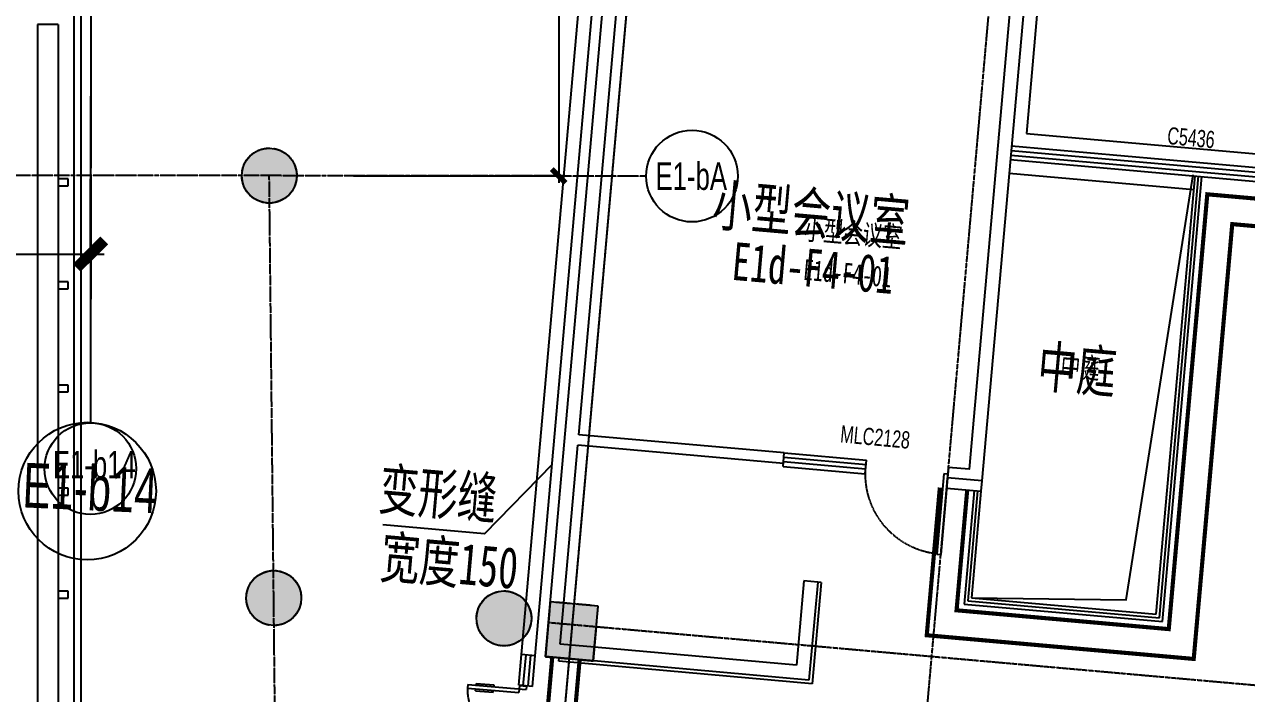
# Model space of a CAD drawing. Header units: millimetres. Extents: x 11669738 to 11859441, y -6222081 to -6069093.
# Drawn here: x 11769752 to 11787536, y -6190913 to -6181179 of the extents above; entities that cross this region are included whole.
import ezdxf
from ezdxf.enums import TextEntityAlignment as Align

# ---------------------------------------------------------------- set-up
doc = ezdxf.new("R2010")
doc.units = ezdxf.units.MM
for name, pattern in [('DASH', [0.35, 0.25, -0.1]), ('E-COLS-F4$0$HIDDEN', [0.375, 0.25, -0.125]), ('E-RG-1F$0$$0$DOTE', [2.42, 2, -0.2, 0.02, -0.2]), ('E2-RI-4F$0$DASH', [0.35, 0.25, -0.1]), ('XRE2$0$HIDDEN', [0.375, 0.25, -0.125])]:
    doc.linetypes.add(name, pattern=pattern)
for name, color, linetype in [('A—墙体', 7, 'Continuous'), ('A—文字索引', 40, 'Continuous'), ('A—楼梯、电梯、栏杆', 50, 'Continuous'), ('A—轴线、尺寸', 1, 'Continuous'), ('A—门窗', 135, 'Continuous'), ('E-COLS-F4$0$0S-COLS-HATCH', 8, 'Continuous'), ('E-COLS-F4$0$0S-COLS-I', 90, 'E-COLS-F4$0$HIDDEN'), ('E1-RI-4F$0$A-SYMB-DOOR', 4, 'Continuous'), ('E1-RI-4F$0$A-SYMB-DOOR1', 4, 'Continuous'), ('E1-RI-4F$0$A-SYMB-VOID', 35, 'Continuous'), ('E1-RI-4F$0$J-结构看线', 153, 'Continuous'), ('I—平面—文字', 40, 'Continuous'), ('I—平面—文字（放大1：100）', 40, 'XRE2$0$HIDDEN'), ('I—平面—装饰面层线', 192, 'Continuous'), ('I—平面—门', 22, 'Continuous'), ('I—平顶—消防设施', 10, 'Continuous'), ('轴线100', 1, 'Continuous')]:
    doc.layers.add(name, color=color, linetype=linetype)
doc.layers.add('E2-RI-4F$0$A-DOOR-GLAZ', color=1, linetype='Continuous', lineweight=5)
doc.styles.add('ARIAL', font='SIMYOU.TTF', dxfattribs={"width": 0.9})
doc.styles.add('E1-RI-4F$0$ECADI-TXT', font='SIMYOU.TTF')
doc.styles.add('XD2008', font='simhei.ttf', dxfattribs={"width": 0.85})
doc.dimstyles.new('200', dxfattribs={"dimscale": 200, "dimtxt": 2.5, "dimasz": 2, "dimexe": 1, "dimexo": 1, "dimgap": 0.8, "dimtad": 1, "dimdec": 0, "dimdsep": 46, "dimtxsty": 'ARIAL', "dimblk1": 'ARCHTICK', "dimblk2": 'ARCHTICK', "dimsah": 1, "dimcen": -0.9, "dimdle": 1, "dimclrd": 256, "dimclre": 256, "dimclrt": 40, "dimaunit": 1, "dimadec": 0, "dimazin": 0, "dimtfac": 0.35, "dimtdec": 0, "dimtix": 1, "dimtmove": 2, "dimatfit": 3, "dimldrblk": 'ARCHTICK', "dimfxl": 0, "dimtvp": 0.8, "dimtolj": 1, "dimtzin": 0, "dimarcsym": 0})
doc.dimstyles.new('副本 100', dxfattribs={"dimscale": 100, "dimtxt": 2.5, "dimasz": 2, "dimexe": 1, "dimexo": 1, "dimgap": 0.8, "dimtad": 1, "dimdec": 0, "dimdsep": 46, "dimtxsty": 'ARIAL', "dimblk1": 'ARCHTICK', "dimblk2": 'ARCHTICK', "dimsah": 1, "dimcen": -0.9, "dimdle": 1, "dimclrd": 256, "dimclre": 256, "dimclrt": 40, "dimaunit": 1, "dimadec": 0, "dimazin": 0, "dimtfac": 0.35, "dimtdec": 0, "dimtix": 1, "dimtmove": 2, "dimatfit": 3, "dimldrblk": 'ARCHTICK', "dimfxl": 0, "dimtvp": 0.8, "dimtolj": 1, "dimtzin": 0, "dimarcsym": 0})

# ---------------------------------------------------------------- blocks, each defined once
blk = doc.blocks.new('E1-RI-4F$0$ECADI-TAG-DOOR')
blk = doc.blocks.new('E-COLS-F4')
at = {"layer": 'E-COLS-F4$0$0S-COLS-HATCH'}
h = blk.add_hatch(color=18, dxfattribs=at)
edge = h.paths.add_edge_path()
edge.add_arc((11773315, -6183379), 400, 0, 360)
h = blk.add_hatch(color=18, dxfattribs=at)
edge = h.paths.add_edge_path()
edge.add_arc((11773380, -6189523), 400, 0, 360)
h = blk.add_hatch(color=18, dxfattribs=at)
edge = h.paths.add_edge_path()
edge.add_arc((11776730, -6189820), 400, 0, 360)
blk.add_hatch(color=18, dxfattribs=at).paths.add_polyline_path([(11778101, -6189640), (11777404, -6189579), (11777333, -6190376), (11778030, -6190437)])
at = {"layer": 'A—墙体'}
blk.add_lwpolyline([(11778101, -6189640), (11777404, -6189579), (11777333, -6190376), (11778030, -6190437)], close=True, dxfattribs=at)
for centre in [(11773315, -6183379), (11773380, -6189523), (11776730, -6189820)]:
    blk.add_circle(centre, 400, dxfattribs=at)
at = {"layer": 'E-COLS-F4$0$0S-COLS-I'}
blk.add_lwpolyline([(11778101, -6189640), (11777404, -6189579), (11777333, -6190376), (11778030, -6190437)], close=True, dxfattribs=at)
for centre in [(11773315, -6183379), (11773380, -6189523), (11776730, -6189820)]:
    blk.add_circle(centre, 400, dxfattribs=at)
blk = doc.blocks.new('E1-RI-4F$0$$TCHSYS$WIN2D')
for p, q in [((-0.5, 0.5), (0.5, 0.5)), ((-0.5, 0.5), (-0.5, -0.5)), ((0.5, 0.5), (0.5, -0.5)), ((0.5, 0.167), (-0.5, 0.167)), ((0.5, -0.167), (-0.5, -0.167)), ((-0.5, -0.5), (0.5, -0.5))]:
    blk.add_line(p, q)
blk = doc.blocks.new('_ArchTick')
at = {"color": 0, "linetype": 'ByBlock', "const_width": 0.4}
blk.add_lwpolyline([(-0.5, -0.5), (0.5, 0.5)], dxfattribs=at)
blk = doc.blocks.new('*D199')
at = {"layer": 'A—轴线、尺寸', "linetype": 'ByBlock', "lineweight": -2}
for p, q in [((11763714, -6182312), (11763712, -6184713)), ((11770714, -6182321), (11770712, -6184721)), ((11763512, -6184513), (11770912, -6184521))]:
    blk.add_line(p, q, dxfattribs=at)
at = {"layer": 'Defpoints', "color": 0, "linetype": 'ByBlock'}
for p in [(11763715, -6182112), (11770715, -6182121), (11770712, -6184521)]:
    blk.add_point(p, dxfattribs=at)
at = {"layer": 'A—轴线、尺寸', "linetype": 'ByBlock', "lineweight": -2, "xscale": 400.0000000000001, "yscale": 400, "zscale": 400}
for p, rotation in [((11763712, -6184513), 179.9322288728459), ((11770712, -6184521), 359.9322288728459)]:
    blk.add_blockref('_ArchTick', p, dxfattribs=dict(at, rotation=rotation))
at = {"layer": 'A—轴线、尺寸', "color": 40, "linetype": 'ByBlock', "insert": (11767212, -6184107), "char_height": 500, "attachment_point": 5, "rotation": 359.9322, "style": 'ARIAL'}
blk.add_mtext('\\A1;7000', dxfattribs=at)
blk = doc.blocks.new('*D256')
at = {"layer": 'A—轴线、尺寸', "linetype": 'ByBlock', "lineweight": -2}
for p, q in [((11778653, -6179459), (11779138, -6173980)), ((11778922, -6174162), (11850142, -6180478)), ((11849475, -6185739), (11849960, -6180261))]:
    blk.add_line(p, q, dxfattribs=at)
at = {"layer": 'Defpoints', "color": 0, "linetype": 'ByBlock'}
for p in [(11778635, -6179658), (11849943, -6180460), (11849457, -6185938)]:
    blk.add_point(p, dxfattribs=at)
at = {"layer": 'A—轴线、尺寸', "linetype": 'ByBlock', "lineweight": -2, "xscale": 399.9999999999999, "yscale": 400, "zscale": 400}
for p, rotation in [((11779121, -6174179), 174.9322288641356), ((11849943, -6180460), 354.9322288641357)]:
    blk.add_blockref('_ArchTick', p, dxfattribs=dict(at, rotation=rotation))
at = {"layer": 'A—轴线、尺寸', "color": 40, "linetype": 'ByBlock', "insert": (11814568, -6176911), "char_height": 500, "attachment_point": 5, "rotation": 354.9322, "style": 'ARIAL'}
blk.add_mtext('\\A1;71100', dxfattribs=at)
blk = doc.blocks.new('*D379')
at = {"layer": 'Defpoints', "color": 0, "linetype": 'ByBlock'}
for p in [(12001543, -6360579), (12001527, -6374079), (12004612, -6374083)]:
    blk.add_point(p, dxfattribs=at)
at = {"layer": '轴线100', "linetype": 'ByBlock', "lineweight": -2}
for p, q in [((12001643, -6360579), (12004728, -6360583)), ((12004628, -6360483), (12004612, -6374183)), ((12001627, -6374079), (12004712, -6374083))]:
    blk.add_line(p, q, dxfattribs=at)
at = {"layer": '轴线100', "linetype": 'ByBlock', "lineweight": -2, "xscale": 200, "yscale": 200, "zscale": 200}
for p, rotation in [((12004628, -6360583), 89.9322288195479), ((12004612, -6374083), 269.9322288195479)]:
    blk.add_blockref('_ArchTick', p, dxfattribs=dict(at, rotation=rotation))
at = {"layer": '轴线100', "color": 40, "linetype": 'ByBlock', "insert": (12004390, -6367333), "char_height": 300, "attachment_point": 5, "rotation": 89.9322, "style": 'ARIAL'}
blk.add_mtext('\\A1;13500', dxfattribs=at)
blk = doc.blocks.new('*D383')
at = {"layer": 'Defpoints', "color": 0, "linetype": 'ByBlock'}
for p in [(11990798, -6372812), (11997798, -6372820), (11997795, -6375220)]:
    blk.add_point(p, dxfattribs=at)
at = {"layer": '轴线100', "linetype": 'ByBlock', "lineweight": -2}
for p, q in [((11990798, -6372912), (11990795, -6375312)), ((11997798, -6372920), (11997795, -6375320)), ((11990695, -6375212), (11997895, -6375220))]:
    blk.add_line(p, q, dxfattribs=at)
at = {"layer": '轴线100', "linetype": 'ByBlock', "lineweight": -2, "xscale": 200, "yscale": 200, "zscale": 200}
for p, rotation in [((11990795, -6375212), 179.9322288728457), ((11997795, -6375220), 359.9322288728457)]:
    blk.add_blockref('_ArchTick', p, dxfattribs=dict(at, rotation=rotation))
at = {"layer": '轴线100', "color": 40, "linetype": 'ByBlock', "insert": (11994296, -6374986), "char_height": 300, "attachment_point": 5, "rotation": 359.9322, "style": 'ARIAL'}
blk.add_mtext('\\A1;7000', dxfattribs=at)
blk = doc.blocks.new('A$C666141D0')
at = {"layer": '轴线100', "linetype": 'E-RG-1F$0$$0$DOTE'}
for p, q in [((758.4, 7611), (4334.1, 47940.1)), ((5987.9, 7147.3), (9527.5, 47068.7)), ((2439.9, 30539.5), (81580.2, 23521.3))]:
    blk.add_line(p, q, dxfattribs=at)
blk = doc.blocks.new('4')
at = {"layer": '轴线100', "linetype": 'E-RG-1F$0$$0$DOTE'}
for p, q in [((11997817.2, -6359575.1, 0), (11997797.2, -6376475.5, 0)), ((12005884.7, -6374084.7, 0), (11946620.3, -6374014.6, 0))]:
    blk.add_line(p, q, dxfattribs=at)
at = {"layer": '轴线100', "linetype": 'ByBlock'}
blk.add_line((11997800, -6374075.1, 0), (11997796.4, -6377673.8, 0), dxfattribs=at)
for centre in [(12006551.4, -6374084.7, 0), (11997796.4, -6378340.5, 0)]:
    blk.add_circle(centre, 666.7, dxfattribs=at)
at = {"layer": '轴线100', "color": 40, "style": 'ARIAL', "width": 0.7}
for s, p in [('E1-bA', (12006540.7, -6374085.5, 0)), ('E1-b14', (11997854.4, -6378281.8, 0))]:
    blk.add_text(s, height=400, dxfattribs=at).set_placement(p, align=Align.MIDDLE_CENTER)
at = {"layer": '轴线100', "linetype": 'ByBlock'}
for base, p1, p2, angle, picture, middle in [((12004612.1, -6374082.8, 0), (12001543, -6360579.2, 0), (12001527.1, -6374079.2, 0), 89.93223, '*D379', (12004390.1, -6367332.6, 0)), ((11997795.4, -6375220.3, 0), (11990798.3, -6372811.7, 0), (11997798.3, -6372819.9, 0), 359.93223, '*D383', (11994295.7, -6374986.2, 0))]:
    dim = blk.add_linear_dim(base=base, p1=p1, p2=p2, angle=angle, dimstyle='副本 100', override={"dimtxt": 3}, dxfattribs=at)
    dim.commit()
    dim.dimension.update_dxf_attribs({"geometry": picture, "text_midpoint": middle})

msp = doc.modelspace()

# ---------------------------------------------------------------- linework, layer by layer
at = {"extrusion": (0, 0, -1)}
msp.add_line((11783190.7, -6187722.7), (11783087.4, -6188888.1), dxfattribs=at)
at = {"layer": 'A—墙体'}
for p, q in [((11777332.6, -6190375.4), (11778357.3, -6178821)), ((11777819.7, -6187146.9), (11778538.8, -6179037.8)), ((11777183.6, -6190362.4), (11778099.8, -6180030.6)), ((11776984.3, -6190344.7), (11777881.3, -6180230.6)), ((11777549.5, -6190193.8), (11777806.2, -6187298.7)), ((11783199.5, -6187623.9), (11783186, -6187775.8)), ((11781095.8, -6189273.6), (11780987.2, -6190498.7)), ((11781295, -6189291.3), (11781095.8, -6189273.6)), ((11781295, -6189291.3), (11781168.7, -6190715.6)), ((11778048.2, -6190238.1), (11777549.5, -6190193.8)), ((11780987.2, -6190498.7), (11778048.2, -6190238.1)), ((11777183.6, -6190362.4), (11776984.3, -6190344.7)), ((11777183.6, -6190362.2), (11776984.4, -6190344.5)), ((11781168.7, -6190715.6), (11777332.6, -6190375.4))]:
    msp.add_line(p, q, dxfattribs=at)
for points in [[(11783337.7, -6179262.6), (11784433.4, -6179359.8), (11783683.3, -6187819.9), (11783186, -6187775.8)], [(11783320.1, -6179461.8), (11784216.5, -6179541.3), (11783497.6, -6187650.4), (11783199.5, -6187623.9)], [(11780808.9, -6187411.9), (11777819.7, -6187146.9)], [(11780795.4, -6187563.8), (11777806.2, -6187298.7)]]:
    msp.add_lwpolyline(points, dxfattribs=at)
at = {"layer": 'A—楼梯、电梯、栏杆', "color": 2}
for p, q in [((11786222.4, -6189758.4), (11786787.6, -6183383.5)), ((11786267.8, -6189812.6), (11786837.4, -6183387.9)), ((11786313.2, -6189866.8), (11786887.2, -6183392.3)), ((11783570.8, -6187960.5), (11783424.5, -6189610.7)), ((11783620.6, -6187964.9), (11783478.7, -6189565.3)), ((11783670.4, -6187969.3), (11783532.9, -6189520)), ((11783532.9, -6189520), (11786222.4, -6189758.4)), ((11783424.5, -6189610.7), (11786313.2, -6189866.8)), ((11783478.7, -6189565.3), (11786267.8, -6189812.6))]:
    msp.add_line(p, q, dxfattribs=at)
for points in [[(11770470.7, -6180725.9), (11770470.7, -6196516.9)], [(11770570.7, -6180725.9), (11770570.7, -6196615.3)]]:
    msp.add_lwpolyline(points, dxfattribs=at)
at = {"layer": 'A—轴线、尺寸', "linetype": 'ByBlock'}
for p, q in [((11770733.5, -6168876, 0), (11770713.6, -6185776.3, 0)), ((11777469.9, -6192797.1, 0), (11779271.6, -6172476.8, 0)), ((11770716.4, -6183376, 0), (11770712.1, -6186979.8, 0))]:
    msp.add_line(p, q, dxfattribs=at)
msp.add_circle((11770666.6, -6187967.2, 0), 1000, dxfattribs=at)
at = {"layer": 'A—门窗'}
for p, q in [((11784650.6, -6179178.5), (11784332.7, -6182764.2)), ((11784332.7, -6182764.2), (11789512.1, -6183223.5)), ((11784115.4, -6182945.7), (11789494, -6183422.7)), ((11784103.6, -6183078.5), (11789482.2, -6183555.5)), ((11784109.5, -6183012.1), (11789488.1, -6183489.1)), ((11784097.7, -6183144.9), (11789476.4, -6183621.9)), ((11776944.6, -6190792.8), (11776984.4, -6190344.5)), ((11777011, -6190798.7), (11777050.8, -6190350.4)), ((11777117.5, -6190356.3), (11777077.7, -6190804.6)), ((11777143.8, -6190810.5), (11777183.6, -6190362.2)), ((11777143.8, -6190810.5), (11776944.6, -6190792.8))]:
    msp.add_line(p, q, dxfattribs=at)
at = {"layer": 'E1-RI-4F$0$A-SYMB-VOID'}
msp.add_lwpolyline([(11783532.3, -6189522.7), (11785781.9, -6189550.4), (11786760.8, -6183366)], dxfattribs=at)
at = {"layer": 'E1-RI-4F$0$J-结构看线'}
msp.add_line((11784080.5, -6183344.2), (11786770, -6183582.7), dxfattribs=at)
at = {"layer": 'E2-RI-4F$0$A-DOOR-GLAZ', "linetype": 'E2-RI-4F$0$DASH', "const_width": 60}
for points in [[(11783471.2, -6187951.6), (11783316, -6189701.5), (11786404, -6189975.3), (11786964.8, -6183650.2), (11789305.6, -6183857.7)], [(11783072.8, -6187916.3), (11782882.3, -6190064.6), (11786767.1, -6190409.1), (11787327.9, -6184083.9), (11789270.3, -6184256.2)], [(11777432.7, -6190384.5), (11777212.1, -6192874.8)], [(11777831.2, -6190419.8), (11777610.6, -6192910.1)]]:
    msp.add_lwpolyline(points, dxfattribs=at)
at = {"layer": 'I—平面—文字', "linetype": 'ByBlock'}
msp.add_lwpolyline([(11777430.5, -6187579), (11776444.5, -6188589.5), (11774966.1, -6188458.4)], dxfattribs=at)
at = {"layer": 'I—平面—装饰面层线'}
for p, q in [((11769940.7, -6181179.4), (11769940.7, -6196525.9)), ((11770240.7, -6181179.4), (11769940.7, -6181179.4)), ((11770240.7, -6181179.4), (11770240.7, -6196520.8)), ((11781344.8, -6189295.7), (11781214.1, -6190769.8)), ((11777528, -6190442.9), (11777532.4, -6190393.2)), ((11781214.1, -6190769.8), (11777528, -6190442.9))]:
    msp.add_line(p, q, dxfattribs=at)
at = {"layer": 'I—平面—装饰面层线', "extrusion": (0, 0, -1)}
for p, q in [((11770390.7, -6183425.6), (11770240.7, -6183425.6)), ((11770390.7, -6183525.6), (11770390.7, -6183425.6)), ((11770240.7, -6183525.6), (11770390.7, -6183525.6)), ((11770390.7, -6184925.6), (11770240.7, -6184925.6)), ((11770240.7, -6185025.6), (11770390.7, -6185025.6)), ((11770390.7, -6185025.6), (11770390.7, -6184925.6)), ((11770390.7, -6186425.6), (11770240.7, -6186425.6)), ((11770390.7, -6186525.6), (11770390.7, -6186425.6)), ((11770240.7, -6186525.6), (11770390.7, -6186525.6)), ((11770390.7, -6187925.6), (11770240.7, -6187925.6)), ((11770390.7, -6188025.6), (11770390.7, -6187925.6)), ((11770240.7, -6188025.6), (11770390.7, -6188025.6)), ((11770390.7, -6189425.6), (11770240.7, -6189425.6)), ((11770240.7, -6189525.6), (11770390.7, -6189525.6)), ((11770390.7, -6189525.6), (11770390.7, -6189425.6))]:
    msp.add_line(p, q, dxfattribs=at)
at = {"layer": 'I—平面—装饰面层线'}
for points in [[(11783172.8, -6187925.1), (11783186, -6187775.8)], [(11783172.8, -6187925.2), (11783670.1, -6187969.3)], [(11783683.3, -6187819.9), (11783670.1, -6187969.3)], [(11781344.8, -6189295.7), (11781295, -6189291.3)]]:
    msp.add_lwpolyline(points, dxfattribs=at)
at = {"layer": 'I—平面—门', "extrusion": (0, 0, -1)}
for p, q in [((11783131, -6187717.4), (11783027.6, -6188882.8)), ((11783190.7, -6187722.7), (11783131, -6187717.4)), ((11783027.6, -6188882.8), (11783087.4, -6188888.1)), ((11776326.9, -6190764.7), (11776324.5, -6190791.2)), ((11776326.9, -6190764.7), (11776584.5, -6190787.5)), ((11776205.5, -6190780.7), (11776200.8, -6190833.8)), ((11776200.8, -6190833.8), (11776944.6, -6190899.8)), ((11776205.5, -6190780.7), (11777055.5, -6190856)), ((11776317.5, -6190870.9), (11776319.8, -6190844.4)), ((11776317.5, -6190870.9), (11776575.1, -6190893.8)), ((11776575.1, -6190893.8), (11776577.4, -6190867.2)), ((11776584.5, -6190787.5), (11776582.1, -6190814.1)), ((11776954, -6190793.5), (11776944.6, -6190899.8)), ((11776954, -6190793.5), (11777060.2, -6190802.9)), ((11777060.2, -6190802.9), (11777055.5, -6190856))]:
    msp.add_line(p, q, dxfattribs=at)
at = {"layer": 'I—平面—门', "color": 8, "linetype": 'DASH', "ltscale": 20, "extrusion": (0, 0, -1)}
msp.add_arc((-11776949.3, -6190846.6), 746.7, 275.06685, 0.97081, dxfattribs=at)
msp.add_ellipse((11783160.9, -6187720.1), major_axis=(-120.2, 1163.8), ratio=1, start_param=3.3585782, end_param=4.9037307, dxfattribs=at)
at = {"layer": 'I—平顶—消防设施'}
msp.add_line((11778030.6, -6190437.3), (11778074.7, -6189939.2), dxfattribs=at)
at = {"layer": '轴线100', "linetype": 'E-RG-1F$0$$0$DOTE'}
msp.add_line((11773620.7, -6212422.4, 0), (11773315.1, -6183379.2, 0), dxfattribs=at)

# ---------------------------------------------------------------- block references
msp.add_blockref('4', (-227085, 190699.3, 0))
at = {"layer": 'A—门窗', "xscale": -1199.999999999773, "yscale": 200, "zscale": -1199.999999999993, "rotation": 174.9322288694918}
msp.add_blockref('E1-RI-4F$0$$TCHSYS$WIN2D', (11781397.8, -6187563.7), dxfattribs=at)
at = {"layer": 'E1-RI-4F$0$A-SYMB-DOOR'}
ref = msp.add_blockref('E1-RI-4F$0$ECADI-TAG-DOOR', (11787222, -6183728.8), dxfattribs=dict(at, xscale=100.0000000022704, yscale=100.0000000022704, zscale=100.0000000022704, rotation=354.6769983288942))
ref.add_attrib('门窗主编号1', 'C5436', dxfattribs={"height": 250, "rotation": 354.677, "style": 'E1-RI-4F$0$ECADI-TXT', "width": 0.7}).set_placement((11787060.6, -6182982.2), align=Align.RIGHT)
at = {"layer": 'E1-RI-4F$0$A-SYMB-DOOR1'}
ref = msp.add_blockref('E1-RI-4F$0$ECADI-TAG-DOOR', (11782787.9, -6188099.1), dxfattribs=dict(at, xscale=100.0000000022704, yscale=100.0000000022704, zscale=100.0000000022704, rotation=354.6769983288942))
ref.add_attrib('门窗主编号1', 'MLC2128', dxfattribs={"layer": 'E1-RI-4F$0$A-SYMB-DOOR', "height": 250, "rotation": 354.677, "style": 'E1-RI-4F$0$ECADI-TXT', "width": 0.7}).set_placement((11782626.5, -6187352.4), align=Align.RIGHT)
at = {"layer": 'I—平面—装饰面层线'}
msp.add_blockref('E-COLS-F4', (0, 0), dxfattribs=at)
at = {"layer": '轴线100', "linetype": 'ByBlock'}
msp.add_blockref('A$C666141D0', (11774937.5, -6220417, 0), dxfattribs=at)

# ---------------------------------------------------------------- texts
at = {"layer": 'A—文字索引', "color": 40, "style": 'ARIAL', "width": 0.7}
msp.add_text('E1-b14', height=650, rotation=357.3948, dxfattribs=at).set_placement((11770710.1, -6187923.2, 0), align=Align.MIDDLE_CENTER)
at = {"layer": 'I—平面—文字', "linetype": 'ByBlock', "style": 'XD2008', "width": 0.7}
for s, height, p in [('小型会议室', 600, (11779748.6, -6184093.1, 0)), ('E1d-F4-01', 550, (11780032.9, -6184892.6)), ('中庭', 600, (11784473.3, -6186444.7, 0)), ('变形缝', 600, (11774891.6, -6188228.7, 0)), ('宽度150', 600, (11774912.6, -6189215.1, 0))]:
    msp.add_text(s, height=height, rotation=354.94783, dxfattribs=at).set_placement(p)
at = {"layer": 'I—平面—文字（放大1：100）', "linetype": 'ByBlock', "style": 'XD2008', "width": 0.7}
for s, p in [('小型会议室', (11781083.7, -6184302.7, 0)), ('E1d-F4-01', (11781078.2, -6184892.6)), ('中庭', (11784818.5, -6186286.8, 0))]:
    msp.add_text(s, height=300, rotation=354.94783, dxfattribs=at).set_placement(p)

# ---------------------------------------------------------------- dimensions: what is measured, and where the dimension line sits
at = {"layer": 'A—轴线、尺寸', "linetype": 'ByBlock'}
for base, p1, p2, angle, picture, middle in [((11849942.8, -6180459.9, 0), (11778634.9, -6179657.9, 0), (11849457, -6185938.5, 0), 354.93223, '*D256', (11814568, -6176911.3, 0)), ((11770711.8, -6184521.2, 0), (11763714.6, -6182112.5, 0), (11770714.6, -6182120.8, 0), 359.93223, '*D199', (11767212.3, -6184107, 0))]:
    dim = msp.add_linear_dim(base=base, p1=p1, p2=p2, angle=angle, dimstyle='200', dxfattribs=at)
    dim.commit()
    dim.dimension.update_dxf_attribs({"geometry": picture, "text_midpoint": middle})

doc.saveas('drawing.dxf')
